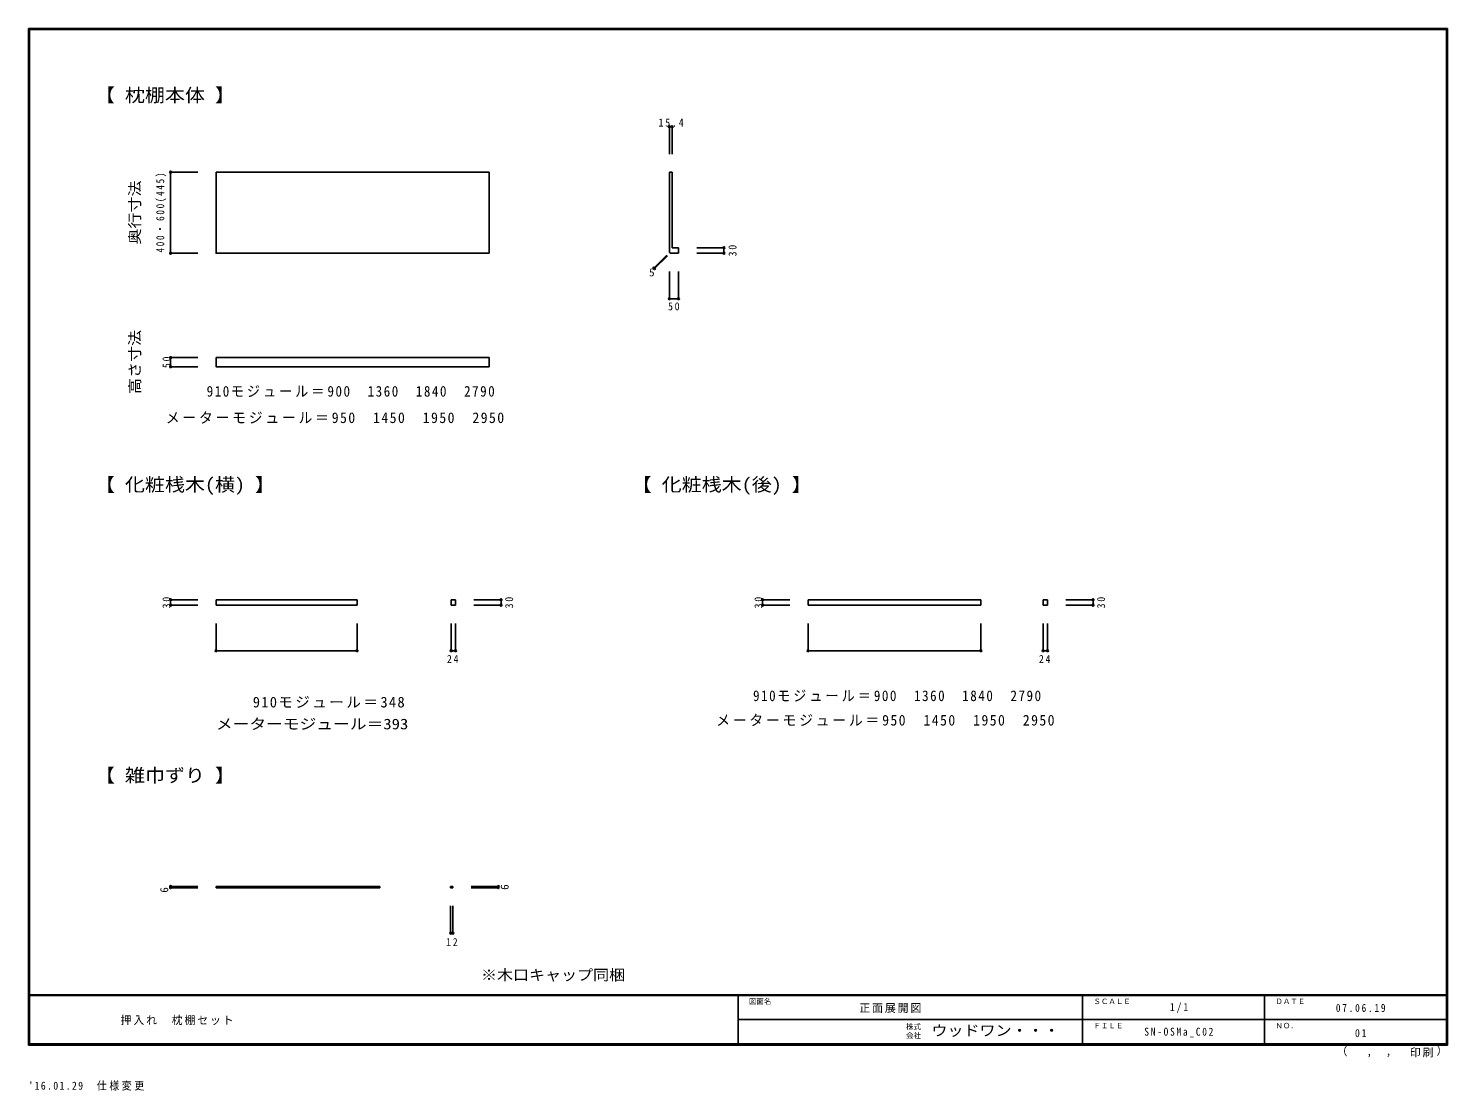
# Model space of a CAD drawing. Units: millimetres at full size, sheet at 1:20. Extents: x -3922 to 3878, y -3114 to 2722.
import ezdxf
from ezdxf.enums import TextEntityAlignment as Align

# ---------------------------------------------------------------- set-up
doc = ezdxf.new("R2010")
doc.units = ezdxf.units.MM
doc.header["$LTSCALE"] = 20
doc.header["$PDMODE"] = 32
doc.header["$PDSIZE"] = 10
for name, color, linetype in [('0-A_文字', 7, 'Continuous'), ('F-1_枠', 6, 'Continuous'), ('F-A_文字', 7, 'Continuous'), ('F-C', 7, 'Continuous')]:
    doc.layers.add(name, color=color, linetype=linetype)
doc.styles.add('ＭＳ ゴシック', font='')
doc.styles.get('ＭＳ ゴシック').set_extended_font_data('MS Gothic')

msp = doc.modelspace()

# ---------------------------------------------------------------- linework, layer by layer
at = {"layer": '0-A_文字', "color": 4}
for p, q in [((-399.13, 2181.97), (-399.13, 2031.97)), ((-399.13, 2181.97), (-383.73, 2181.97)), ((-383.73, 2031.97), (-383.73, 2181.97)), ((-3140.51, 1931.97), (-2990.51, 1931.97)), ((-3140.51, 1931.97), (-3140.51, 1486.97)), ((-3140.51, 1486.97), (-2990.51, 1486.97)), ((-99.13, 1516.97), (-249.13, 1516.97)), ((-99.13, 1486.97), (-249.13, 1486.97)), ((-99.13, 1516.97), (-99.13, 1486.97)), ((-483.98, 1405.66), (-413.27, 1476.37)), ((-480.45, 1402.12), (-483.98, 1405.66)), ((-480.45, 1402.12), (-409.73, 1472.83)), ((-399.13, 1236.97), (-399.13, 1386.97)), ((-349.13, 1386.97), (-349.13, 1236.97)), ((-399.13, 1236.97), (-349.13, 1236.97)), ((-3140.51, 913.23), (-2990.51, 913.23)), ((-3140.51, 913.23), (-3140.51, 863.23)), ((-3140.51, 863.23), (-2990.51, 863.23)), ((-2990.51, -417.22), (-3140.51, -417.22)), ((-3140.51, -417.22), (-3140.51, -447.22)), ((-2990.51, -447.22), (-3140.51, -447.22)), ((-1474.26, -417.22), (-1324.26, -417.22)), ((-1474.26, -447.22), (-1324.26, -447.22)), ((-1324.26, -417.22), (-1324.26, -447.22)), ((262.96, -417.22), (112.96, -417.22)), ((112.96, -417.22), (112.96, -447.22)), ((262.96, -447.22), (112.96, -447.22)), ((1779.21, -417.22), (1929.21, -417.22)), ((1779.21, -447.22), (1929.21, -447.22)), ((1929.21, -417.22), (1929.21, -447.22)), ((-2890.51, -697.22), (-2890.51, -547.22)), ((-2115.51, -547.22), (-2115.51, -697.22)), ((-1598.26, -697.22), (-1598.26, -547.22)), ((-1574.26, -697.22), (-1574.26, -547.22)), ((362.96, -697.22), (362.96, -547.22)), ((1312.96, -697.22), (1312.96, -547.22)), ((1655.21, -697.22), (1655.21, -547.22)), ((1679.21, -697.22), (1679.21, -547.22)), ((-2890.51, -697.22), (-2115.51, -697.22)), ((-1598.26, -697.22), (-1574.26, -697.22)), ((362.96, -697.22), (1311, -697.22)), ((1655.21, -697.22), (1679.21, -697.22)), ((-3140.51, -1993.25), (-3140.51, -1999.25)), ((-3140.51, -1993.25), (-2990.51, -1993.25)), ((-3140.51, -1999.25), (-2990.51, -1999.25)), ((-1339.26, -1993.25), (-1489.26, -1993.25)), ((-1339.26, -1999.25), (-1489.26, -1999.25)), ((-1339.26, -1993.25), (-1339.26, -1999.25)), ((-1601.26, -2249.25), (-1601.26, -2099.25)), ((-1589.26, -2249.25), (-1589.26, -2099.25)), ((-1601.26, -2249.25), (-1589.26, -2249.25))]:
    msp.add_line(p, q, dxfattribs=at)
at = {"layer": '0-A_文字'}
for p, q in [((-2890.51, 1931.97), (-1390.51, 1931.97)), ((-1390.51, 1931.97), (-1390.51, 1486.97)), ((-399.13, 1931.97), (-383.73, 1931.97)), ((-399.13, 1490.51), (-399.13, 1931.97)), ((-383.73, 1931.97), (-383.73, 1516.97)), ((-395.59, 1486.97), (-399.13, 1490.51)), ((-395.59, 1486.97), (-349.13, 1486.97)), ((-383.73, 1516.97), (-349.13, 1516.97)), ((-349.13, 1516.97), (-349.13, 1486.97)), ((-2890.51, 913.23), (-1390.51, 913.23)), ((-1390.51, 913.23), (-1390.51, 863.23)), ((-2890.51, -417.22), (-2890.51, -447.22)), ((-2890.51, -417.22), (-2115.51, -417.22)), ((-2890.51, -447.22), (-2115.51, -447.22)), ((-2115.51, -417.22), (-2115.51, -447.22)), ((-1598.26, -417.22), (-1574.26, -417.22)), ((-1574.26, -417.22), (-1574.26, -447.22)), ((1312.96, -417.22), (362.96, -417.22)), ((362.96, -417.22), (362.96, -447.22)), ((1312.96, -447.22), (362.96, -447.22)), ((1312.96, -417.22), (1312.96, -447.22)), ((1655.21, -417.22), (1679.21, -417.22)), ((1679.21, -417.22), (1679.21, -447.22)), ((-2890.51, -1993.25), (-2890.51, -1999.25)), ((-2890.51, -1999.25), (-1990.51, -1999.25)), ((-1601.26, -1993.25), (-1589.26, -1993.25)), ((-1601.26, -1993.25), (-1601.26, -1999.25)), ((-1589.26, -1999.25), (-1601.26, -1999.25)), ((-1589.26, -1993.25), (-1589.26, -1999.25))]:
    msp.add_line(p, q, dxfattribs=at)
for points in [[(-2890.51, 1931.97), (-2890.51, 1486.97), (-1390.51, 1486.97)], [(-2890.51, 913.23), (-2890.51, 863.23), (-1390.51, 863.23)], [(-1598.26, -417.22), (-1598.26, -447.22), (-1574.26, -447.22)], [(1655.21, -417.22), (1655.21, -447.22), (1679.21, -447.22)], [(-2890.51, -1993.25), (-1990.51, -1993.25), (-1990.51, -1999.25)]]:
    msp.add_lwpolyline(points, dxfattribs=at)
for p in [(-399.13, 2181.97), (-383.73, 2181.97), (-3140.51, 1931.97), (-3140.51, 1486.97), (-99.13, 1516.97), (-99.13, 1486.97), (-483.98, 1405.66), (-480.45, 1402.12), (-399.13, 1236.97), (-349.13, 1236.97), (-3140.51, 913.23), (-3140.51, 863.23), (-3140.51, -417.22), (-3140.51, -447.22), (-1324.26, -417.22), (-1324.26, -447.22), (112.96, -417.22), (112.96, -447.22), (1929.21, -417.22), (1929.21, -447.22), (-2890.51, -697.22), (-2115.51, -697.22), (-1598.26, -697.22), (-1574.26, -697.22), (362.96, -697.22), (1312.96, -697.22), (1655.21, -697.22), (1679.21, -697.22), (-3140.51, -1993.25), (-3140.51, -1999.25), (-1339.26, -1993.25), (-1339.26, -1999.25), (-1601.26, -2249.25), (-1589.26, -2249.25)]:
    msp.add_point(p, dxfattribs=at)
at = {"layer": 'F-1_枠'}
for p, q in [((-3922.03, 2722.29), (-3922.03, -2864.37)), ((-3922.03, 2722.29), (3877.97, 2722.29)), ((-3922.03, 2718.96), (3877.97, 2718.96)), ((-3922.03, 2715.63), (3877.97, 2715.63)), ((-3918.7, 2722.29), (-3918.7, -2864.37)), ((-3915.36, 2722.29), (-3915.36, -2864.37)), ((3871.3, 2722.29), (3871.3, -2864.37)), ((3874.63, 2722.29), (3874.63, -2864.37)), ((3877.97, 2722.29), (3877.97, -2864.37)), ((3877.97, -2587.71), (-3922.03, -2587.71)), ((3877.97, -2591.04), (-3922.03, -2591.04)), ((-22.03, -2591.04), (-22.03, -2857.71)), ((1871.3, -2591.04), (1871.3, -2857.71)), ((2871.3, -2591.04), (2871.3, -2857.71)), ((-22.03, -2724.37), (3871.3, -2724.38)), ((3877.97, -2857.71), (-3922.03, -2857.71)), ((3877.97, -2861.04), (-3922.03, -2861.04)), ((3877.97, -2864.37), (-3922.03, -2864.37))]:
    msp.add_line(p, q, dxfattribs=at)

# ---------------------------------------------------------------- texts
at = {"layer": '0-A_文字', "style": 'ＭＳ ゴシック'}
for s, height, width, p in [('【 枕棚本体 】', 73.31, 1.1, (-3556.39, 2296.7)), ('【 化粧桟木(横) 】', 73.31, 1.1, (-3556.39, 156.7)), ('【 化粧桟木(後) 】', 73.31, 1.1, (-606.39, 156.7)), ('メーターモジュール＝393', 58.65, 1.15, (-2891.49, -1146.84)), ('【 雑巾ずり 】', 73.31, 1.1, (-3556.39, -1440.94)), ('※木口キャップ同梱', 58.65, 1.1, (-1434.49, -2525.76))]:
    msp.add_text(s, height=height, dxfattribs=dict(at, width=width)).set_placement(p, align=Align.BOTTOM_LEFT)
at = {"layer": '0-A_文字', "style": 'ＭＳ ゴシック', "width": 1.1}
for s, p in [('奥行寸法', (-3290.51, 1534.47)), ('高さ寸法', (-3290.51, 713.23))]:
    msp.add_text(s, height=58.65, rotation=90, dxfattribs=at).set_placement(p, align=Align.BOTTOM_LEFT)
at = {"layer": '0-A_文字', "style": 'ＭＳ ゴシック'}
msp.add_text('5', height=43.99, dxfattribs=at).set_placement((-510.41, 1346.35), align=Align.BOTTOM_LEFT)
for p in [(-3140.51, -2026.75), (-1269.62, -2011.25)]:
    msp.add_text('6', height=43.99, rotation=90, dxfattribs=at).set_placement(p, align=Align.BOTTOM_LEFT)
at = {"layer": '0-A_文字', "attachment_point": 7, "style": 'ＭＳ ゴシック'}
for s, insert, char_height in [('\\T1.38;\\W0.9;15.4', (-458.93, 2181.97), 43.99), ('\\T1.36;\\W0.9;50', (-406.63, 1172.39), 43.99), ('\\T1.23;\\W0.9;910モジュール＝900\\~\\~1360\\~\\~1840\\~\\~2790\\~', (-2942.25, 696.26), 58.65), ('\\T1.2;\\W0.95;メーターモジュール＝950\\~\\~1450\\~\\~1950\\~\\~2950\\~', (-3166.84, 550.27), 58.65), ('\\T1.36;\\W0.9;24', (-1621.76, -764.77), 43.99), ('\\T1.36;\\W0.9;24', (1631.71, -764.77), 43.99), ('\\T1.23;\\W0.9;910モジュール＝900\\~\\~1360\\~\\~1840\\~\\~2790', (60.66, -976.78), 58.65), ('\\T1.17;910モジュール＝348', (-2688.9, -1011.78), 58.65), ('\\T1.2;\\W0.95;メーターモジュール＝950\\~\\~1450\\~\\~1950\\~\\~2950', (-141.93, -1111.84), 58.65), ('\\T1.36;\\W0.9;12', (-1626.26, -2320.14), 43.99)]:
    msp.add_mtext(s, dxfattribs=dict(at, insert=insert, char_height=char_height))
at = {"layer": '0-A_文字', "char_height": 43.99, "attachment_point": 7, "rotation": 90, "style": 'ＭＳ ゴシック'}
for s, insert in [('\\T1.35;\\W0.85;400・600(445)', (-3163.69, 1490.67)), ('\\T1.36;\\W0.9;30', (-29.59, 1469.47)), ('\\T1.36;\\W0.9;50', (-3140.51, 855.73)), ('\\T1.36;\\W0.9;30', (-3140.51, -464.72)), ('\\T1.36;\\W0.9;30', (-1257.42, -464.72)), ('\\T1.36;\\W0.9;30', (112.96, -464.72)), ('\\T1.36;\\W0.9;30', (1996.04, -464.72))]:
    msp.add_mtext(s, dxfattribs=dict(at, insert=insert))
at = {"layer": 'F-A_文字', "style": 'ＭＳ ゴシック'}
for s, height, p in [('図面名', 29.33, (37.97, -2647.71)), ('ＳＣＡＬＥ', 29.33, (1931.3, -2647.71)), ('ＤＡＴＥ', 29.33, (2931.3, -2647.71)), ('株式', 29.33, (901.3, -2787.04)), ('会社', 29.33, (901.3, -2835.04)), ('ＦＩＬＥ', 29.33, (1931.3, -2781.04)), ('ＮＯ．', 29.33, (2931.3, -2781.04)), ('（', 43.99, (3267.32, -2933.25)), ('）', 43.99, (3816.9, -2930.46)), (',', 43.99, (3432.15, -2933.25)), (',', 43.99, (3538.1, -2931.39))]:
    msp.add_text(s, height=height, dxfattribs=at).set_placement(p, align=Align.BOTTOM_LEFT)
at = {"layer": 'F-A_文字', "style": 'ＭＳ ゴシック', "width": 1.1}
msp.add_text('ウッドワン・・・', height=58.65, dxfattribs=at).set_placement((1041.3, -2831.04), align=Align.BOTTOM_LEFT)
at = {"layer": 'F-A_文字', "char_height": 43.99, "attachment_point": 7, "style": 'ＭＳ ゴシック'}
for s, insert in [('\\T1.17;正面展開図', (644.64, -2687.71)), ('\\T1.38;\\W0.9;1/1', (2351.3, -2687.71)), ('\\T1.39;\\W0.85;07.06.19', (3263.8, -2682.71)), ('\\T1.17;押入れ\u3000枕棚セット', (-3415.36, -2754.37)), ('\\T1.39;\\W0.85;SN-OSMa_C02', (2211.3, -2821.04)), ('\\T1.36;\\W0.9;01', (3368.8, -2821.04)), ('\\T1.17;印刷', (3670.07, -2932.32))]:
    msp.add_mtext(s, dxfattribs=dict(at, insert=insert))
at = {"layer": 'F-C', "insert": (-3922.03, -3114.37), "char_height": 43.99, "attachment_point": 7, "style": 'ＭＳ ゴシック'}
msp.add_mtext("\\T1.27;\\W0.9;'16.01.29\u3000仕様変更", dxfattribs=at)

doc.saveas('drawing.dxf')
